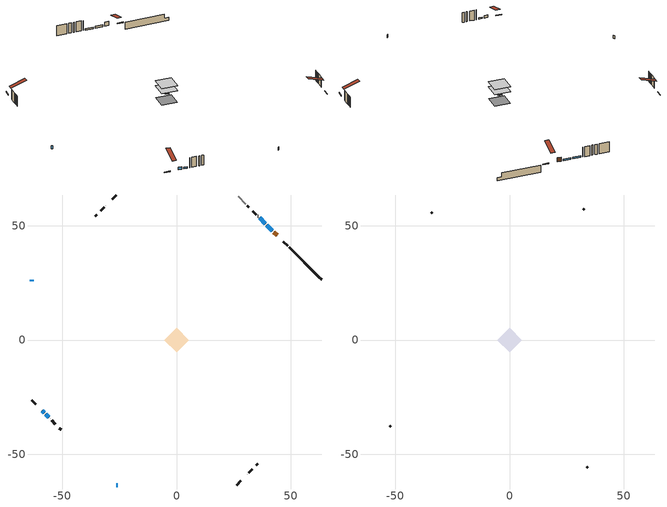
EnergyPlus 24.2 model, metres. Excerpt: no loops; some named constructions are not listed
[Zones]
conditioned space
 floor outside (Floor1 construction): -0.64,0 0,0.64 0.64,0 0,-0.64 z1.52
 floor outside (Floor2 construction): -1.24,0 0,1.24 1.24,0 0,-1.24 z1.52
 floor adiabatic (AdiabaticFloorConstruction): -5.3,0 0,5.3 5.3,0 0,-5.3 z3.96
 floor foundation (Slab1 construction): -4.97,0 0,4.97 4.97,0 0,-4.97 z-1.89
 wall outside (RimJoist1 construction): 26.31,-63.52 28.25,-61.58 / -63.52,-26.31 -61.58,-28.25 / -26.31,63.52 -28.25,61.58 / 48.64,41.19 46.7,43.13 z1.52:1.82
 wall outside (AdiabaticWallConstruction 1): 44.03,45.8 42.71,47.12 z1.52:3.55
 wall outside (AdiabaticWallConstruction): -58.91,-30.92 -57.87,-31.96 z1.52:2.74; -63.52,26.31 -63.52,25.7 / -26.31,-63.52 -25.7,-63.52 z1.52:2.99; 42.05,47.78 39.54,50.29 z1.52:2.33; 38.88,50.95 36.37,53.46 / -57.21,-32.62 -55.96,-33.88 z1.52:2.23
 wall outside (Wall1 construction): 30.92,-58.91 30.93,-58.9 / -55.3,-34.53 -55.29,-34.54 / -30.92,58.91 -30.93,58.9 / 35.71,54.12 35.7,54.13 z1.52:6.4
 wall outside (Wall2 construction): 31.59,-58.24 33.2,-56.63 / -54.63,-35.2 -53.02,-36.81 / -31.59,58.24 -33.2,56.63 / 35.04,54.79 33.43,56.4 z1.52:6.4
 wall outside (Wall4 construction): 34.96,-54.87 35.62,-54.21 / -51.26,-38.57 -50.6,-39.24 / -34.96,54.87 -35.62,54.21 / 31.67,58.16 31.01,58.82 z1.52:6.4
 wall foundation (FoundationWall1 construction): 49.3,40.54,-1.89 49.3,40.54,1.52 62.1,27.73,1.52 62.1,27.73,-0.36 63.52,26.31,-0.36 63.52,26.31,-1.89
 wall adiabatic (Wall5 construction): 30.35,59.48 26.97,62.86 z1.52:6.4
 window (WindowConstruction): -58.91,-30.92 -57.87,-31.96 z1.52:2.74
 window (WindowConstruction 1): -63.52,26.31 -63.52,25.7 z1.52:2.99
 window (WindowConstruction 2): -26.31,-63.52 -25.7,-63.52 z1.52:2.99
 window (WindowConstruction 3): 42.05,47.78 39.54,50.29 z1.52:2.33
 window (WindowConstruction 4): 38.88,50.95 36.37,53.46 z1.52:2.23
 window (WindowConstruction 5): -57.21,-32.62 -55.96,-33.88 z1.52:2.23
 door (Door): 44.03,45.8 42.71,47.12 z1.52:3.55
 ceiling adiabatic (AdiabaticFloorConstruction): 0,-5.3 5.3,0 0,5.3 -5.3,0 z3.96
attic - vented
 floor to conditioned space (Floor3 construction Reversed): -5.29,0 0,5.29 5.29,0 0,-5.29 z6.4
 wall outside (Wall3 construction): 33.86,-55.97 34.3,-55.53 / -52.36,-37.47 -51.92,-37.92 / -33.86,55.97 -34.3,55.53 / 32.78,57.06 32.33,57.5 z1.52:6.4
 roof outside (Roof1 construction): 30.26,-59.57,6.4 25.11,-54.41,8.83 23.75,-55.77,8.83 28.91,-60.93,6.4; -59.57,-30.26,6.4 -54.41,-25.11,8.83 -55.77,-23.75,8.83 -60.93,-28.91,6.4; -30.26,59.57,6.4 -25.11,54.41,8.83 -23.75,55.77,8.83 -28.91,60.93,6.4; 44.69,45.15,6.4 39.53,39.99,8.83 40.89,38.63,8.83 46.05,43.79,6.4
[Material] Roughness=Rough; Thermal Absorptance=0.9
Name | Thickness {m} | Conductivity {W/m-K} | Density {kg/m3} | Specific Heat {J/kg-K} | Solar Absorptance | Visible Absorptance
ceiling loosefill ins | 0.254 | 0.0480833 | 16.02 | 1046.75 | 0.7 | 0.7
ceiling stud and cavity | 0.1397 | 0.160277 | 65.682 | 1177.47 | 0.7 | 0.7
gypsum board | 0.0127 | 0.160291 | 801 | 837.4 | 0.6 | 0.6
[Construction]
Floor3 construction: ceiling loosefill ins, ceiling stud and cavity, gypsum board
[Schedule:Day:Interval]
interior lighting schedule day 1: No, 01:00, 0.100909, 04:00, 0.0840909, 05:00, 0.0925, 06:00, 0.151364, 07:00, 0.252273, 08:00, 0.319545, 10:00, 0.344773, 11:00, 0.327955, 12:00, 0.311136, 13:00, 0.302727, 14:00, 0.294318, 15:00, 0.311136, 16:00, 0.344773, 17:00, 0.420455, 18:00, 0.546591, 19:00, 0.723182, 20:00, 0.891364, 21:00, 0.925, 22:00, 0.664318, 23:00, 0.336364, 24:00, 0.151364
interior lighting schedule day 2: No, 01:00, 0.0927273, 04:00, 0.0772727, 05:00, 0.085, 06:00, 0.139091, 07:00, 0.231818, 08:00, 0.293636, 10:00, 0.316818, 11:00, 0.301364, 12:00, 0.285909, 13:00, 0.278182, 14:00, 0.270455, 15:00, 0.285909, 16:00, 0.316818, 17:00, 0.386364, 18:00, 0.502273, 19:00, 0.664545, 20:00, 0.819091, 21:00, 0.85, 22:00, 0.610455, 23:00, 0.309091, 24:00, 0.139091
interior lighting schedule day 3: No, 01:00, 0.0845455, 04:00, 0.0704545, 05:00, 0.0775, 06:00, 0.126818, 07:00, 0.211364, 08:00, 0.267727, 10:00, 0.288864, 11:00, 0.274773, 12:00, 0.260682, 13:00, 0.253636, 14:00, 0.246591, 15:00, 0.260682, 16:00, 0.288864, 17:00, 0.352273, 18:00, 0.457955, 19:00, 0.605909, 20:00, 0.746818, 21:00, 0.775, 22:00, 0.556591, 23:00, 0.281818, 24:00, 0.126818
interior lighting schedule day 4: No, 01:00, 0.0763636, 04:00, 0.0636364, 05:00, 0.07, 06:00, 0.114545, 07:00, 0.190909, 08:00, 0.241818, 10:00, 0.260909, 11:00, 0.248182, 12:00, 0.235455, 13:00, 0.229091, 14:00, 0.222727, 15:00, 0.235455, 16:00, 0.260909, 17:00, 0.318182, 18:00, 0.413636, 19:00, 0.547273, 20:00, 0.674545, 21:00, 0.7, 22:00, 0.502727, 23:00, 0.254545, 24:00, 0.114545
interior lighting schedule day 5: No, 01:00, 0.0727273, 04:00, 0.0606061, 05:00, 0.0666667, 06:00, 0.109091, 07:00, 0.181818, 08:00, 0.230303, 10:00, 0.248485, 11:00, 0.236364, 12:00, 0.224242, 13:00, 0.218182, 14:00, 0.212121, 15:00, 0.224242, 16:00, 0.248485, 17:00, 0.30303, 18:00, 0.393939, 19:00, 0.521212, 20:00, 0.642424, 21:00, 0.666667, 22:00, 0.478788, 23:00, 0.242424, 24:00, 0.109091
interior lighting schedule day 6: No, 01:00, 0.0745455, 04:00, 0.0621212, 05:00, 0.0683333, 06:00, 0.111818, 07:00, 0.186364, 08:00, 0.236061, 10:00, 0.254697, 11:00, 0.242273, 12:00, 0.229848, 13:00, 0.223636, 14:00, 0.217424, 15:00, 0.229848, 16:00, 0.254697, 17:00, 0.310606, 18:00, 0.403788, 19:00, 0.534242, 20:00, 0.658485, 21:00, 0.683333, 22:00, 0.490758, 23:00, 0.248485, 24:00, 0.111818
interior lighting schedule day 7: No, 01:00, 0.08, 04:00, 0.0666667, 05:00, 0.0733333, 06:00, 0.12, 07:00, 0.2, 08:00, 0.253333, 10:00, 0.273333, 11:00, 0.26, 12:00, 0.246667, 13:00, 0.24, 14:00, 0.233333, 15:00, 0.246667, 16:00, 0.273333, 17:00, 0.333333, 18:00, 0.433333, 19:00, 0.573333, 20:00, 0.706667, 21:00, 0.733333, 22:00, 0.526667, 23:00, 0.266667, 24:00, 0.12
interior lighting schedule day 8: No, 01:00, 0.0890909, 04:00, 0.0742424, 05:00, 0.0816667, 06:00, 0.133636, 07:00, 0.222727, 08:00, 0.282121, 10:00, 0.304394, 11:00, 0.289545, 12:00, 0.274697, 13:00, 0.267273, 14:00, 0.259848, 15:00, 0.274697, 16:00, 0.304394, 17:00, 0.371212, 18:00, 0.482576, 19:00, 0.638485, 20:00, 0.78697, 21:00, 0.816667, 22:00, 0.586515, 23:00, 0.29697, 24:00, 0.133636
interior lighting schedule day 9: No, 01:00, 0.0972727, 04:00, 0.0810606, 05:00, 0.0891667, 06:00, 0.145909, 07:00, 0.243182, 08:00, 0.30803, 10:00, 0.332348, 11:00, 0.316136, 12:00, 0.299924, 13:00, 0.291818, 14:00, 0.283712, 15:00, 0.299924, 16:00, 0.332348, 17:00, 0.405303, 18:00, 0.526894, 19:00, 0.697121, 20:00, 0.859242, 21:00, 0.891667, 22:00, 0.640379, 23:00, 0.324242, 24:00, 0.145909
interior lighting schedule day 10: No, 01:00, 0.105455, 04:00, 0.0878788, 05:00, 0.0966667, 06:00, 0.158182, 07:00, 0.263636, 08:00, 0.333939, 10:00, 0.360303, 11:00, 0.342727, 12:00, 0.325152, 13:00, 0.316364, 14:00, 0.307576, 15:00, 0.325152, 16:00, 0.360303, 17:00, 0.439394, 18:00, 0.571212, 19:00, 0.755758, 20:00, 0.931515, 21:00, 0.966667, 22:00, 0.694242, 23:00, 0.351515, 24:00, 0.158182
interior lighting schedule day 11: No, 01:00, 0.109091, 04:00, 0.0909091, 05:00, 0.1, 06:00, 0.163636, 07:00, 0.272727, 08:00, 0.345455, 10:00, 0.372727, 11:00, 0.354545, 12:00, 0.336364, 13:00, 0.327273, 14:00, 0.318182, 15:00, 0.336364, 16:00, 0.372727, 17:00, 0.454545, 18:00, 0.590909, 19:00, 0.781818, 20:00, 0.963636, 21:00, 1, 22:00, 0.718182, 23:00, 0.363636, 24:00, 0.163636
occupants schedule day: No, 05:00, 0.426829, 06:00, 0.719512, 07:00, 1, 08:00, 0.670732, 09:00, 0.329268, 14:00, 0.170732, 15:00, 0.231707, 16:00, 0.329268, 17:00, 0.5, 18:00, 0.670732, 19:00, 0.829268, 21:00, 1, 22:00, 0.853659, 23:00, 0.646341, 24:00, 0.426829
occupants schedule default day; clothes dryer schedule default day; cooking range schedule default day; mech vent bath fan 0 schedule default day; mech vent bath fan 1 schedule default day; mech vent range fan 0 schedule default day; misc plug loads schedule default day; general water use schedule default day; clothes dryer exhaust 0 schedule default day; cooling season schedule day; cooling season schedule day 2; cooling season schedule default day; exterior lighting schedule default day; natural vent schedule default day: No, 24:00, 0
clothes dryer schedule day; clothes dryer exhaust 0 schedule day: No, 01:00, 0.123457, 02:00, 0.0740741, 03:00, 0.0493827, 04:00, 0.0246914, 05:00, 0.0493827, 06:00, 0.0740741, 07:00, 0.197531, 08:00, 0.395062, 09:00, 0.592593, 10:00, 0.839506, 11:00, 0.962963, 12:00, 1, 13:00, 0.91358, 14:00, 0.82716, 15:00, 0.716049, 16:00, 0.753086, 17:00, 0.679012, 18:00, 0.666667, 20:00, 0.62963, 21:00, 0.641975, 22:00, 0.666667, 23:00, 0.54321, 24:00, 0.296296
cooking range schedule day: No, 05:00, 0.0597015, 06:00, 0.11194, 07:00, 0.171642, 08:00, 0.291045, 11:00, 0.343284, 12:00, 0.402985, 13:00, 0.462687, 14:00, 0.343284, 15:00, 0.291045, 16:00, 0.402985, 17:00, 0.567164, 18:00, 1, 19:00, 0.850746, 20:00, 0.432836, 21:00, 0.291045, 22:00, 0.231343, 23:00, 0.171642, 24:00, 0.11194
mech vent bath fan 0 schedule day; mech vent bath fan 1 schedule day: No, 07:00, 0, 08:00, 1, 09:00, 0.2, 24:00, 0
mech vent range fan 0 schedule day: No, 18:00, 0, 19:00, 1, 20:00, 0.2, 24:00, 0
misc plug loads schedule day: No, 06:00, 0.705882, 07:00, 0.745098, 08:00, 0.803922, 15:00, 0.823529, 16:00, 0.862745, 17:00, 0.921569, 18:00, 0.980392, 19:00, 1, 20:00, 0.980392, 21:00, 0.941176, 22:00, 0.862745, 23:00, 0.784314, 24:00, 0.72549
general water use schedule day: No, 01:00, 0.315068, 03:00, 0.287671, 04:00, 0.342466, 05:00, 0.369863, 06:00, 0.520548, 07:00, 0.60274, 08:00, 0.534247, 10:00, 0.506849, 11:00, 0.465753, 14:00, 0.479452, 15:00, 0.534247, 16:00, 0.589041, 17:00, 0.69863, 18:00, 0.876712, 19:00, 0.890411, 20:00, 0.986301, 21:00, 1, 22:00, 0.863014, 23:00, 0.616438, 24:00, 0.465753
cooling season schedule day 1: No, 24:00, 1
exterior lighting schedule day: No, 01:00, 0.566667, 03:00, 0.524167, 05:00, 0.495833, 06:00, 0.5525, 07:00, 0.623333, 08:00, 0.580833, 09:00, 0.439167, 10:00, 0.354167, 12:00, 0.34, 13:00, 0.354167, 14:00, 0.396667, 15:00, 0.425, 16:00, 0.495833, 17:00, 0.623333, 18:00, 0.793333, 19:00, 0.906667, 20:00, 0.963333, 21:00, 0.991667, 22:00, 0.920833, 23:00, 0.793333, 24:00, 0.665833
exterior lighting schedule day 1: No, 01:00, 0.528571, 03:00, 0.488929, 05:00, 0.4625, 06:00, 0.515357, 07:00, 0.581429, 08:00, 0.541786, 09:00, 0.409643, 10:00, 0.330357, 12:00, 0.317143, 13:00, 0.330357, 14:00, 0.37, 15:00, 0.396429, 16:00, 0.4625, 17:00, 0.581429, 18:00, 0.74, 19:00, 0.845714, 20:00, 0.898571, 21:00, 0.925, 22:00, 0.858929, 23:00, 0.74, 24:00, 0.621071
exterior lighting schedule day 10: No, 01:00, 0.552381, 03:00, 0.510952, 05:00, 0.483333, 06:00, 0.538571, 07:00, 0.607619, 08:00, 0.56619, 09:00, 0.428095, 10:00, 0.345238, 12:00, 0.331429, 13:00, 0.345238, 14:00, 0.386667, 15:00, 0.414286, 16:00, 0.483333, 17:00, 0.607619, 18:00, 0.773333, 19:00, 0.88381, 20:00, 0.939048, 21:00, 0.966667, 22:00, 0.897619, 23:00, 0.773333, 24:00, 0.649048
exterior lighting schedule day 11: No, 01:00, 0.571429, 03:00, 0.528571, 05:00, 0.5, 06:00, 0.557143, 07:00, 0.628571, 08:00, 0.585714, 09:00, 0.442857, 10:00, 0.357143, 12:00, 0.342857, 13:00, 0.357143, 14:00, 0.4, 15:00, 0.428571, 16:00, 0.5, 17:00, 0.628571, 18:00, 0.8, 19:00, 0.914286, 20:00, 0.971429, 21:00, 1, 22:00, 0.928571, 23:00, 0.8, 24:00, 0.671429
exterior lighting schedule day 2: No, 01:00, 0.485714, 03:00, 0.449286, 05:00, 0.425, 06:00, 0.473571, 07:00, 0.534286, 08:00, 0.497857, 09:00, 0.376429, 10:00, 0.303571, 12:00, 0.291429, 13:00, 0.303571, 14:00, 0.34, 15:00, 0.364286, 16:00, 0.425, 17:00, 0.534286, 18:00, 0.68, 19:00, 0.777143, 20:00, 0.825714, 21:00, 0.85, 22:00, 0.789286, 23:00, 0.68, 24:00, 0.570714
exterior lighting schedule day 3: No, 01:00, 0.442857, 03:00, 0.409643, 05:00, 0.3875, 06:00, 0.431786, 07:00, 0.487143, 08:00, 0.453929, 09:00, 0.343214, 10:00, 0.276786, 12:00, 0.265714, 13:00, 0.276786, 14:00, 0.31, 15:00, 0.332143, 16:00, 0.3875, 17:00, 0.487143, 18:00, 0.62, 19:00, 0.708571, 20:00, 0.752857, 21:00, 0.775, 22:00, 0.719643, 23:00, 0.62, 24:00, 0.520357
exterior lighting schedule day 4: No, 01:00, 0.4, 03:00, 0.37, 05:00, 0.35, 06:00, 0.39, 07:00, 0.44, 08:00, 0.41, 09:00, 0.31, 10:00, 0.25, 12:00, 0.24, 13:00, 0.25, 14:00, 0.28, 15:00, 0.3, 16:00, 0.35, 17:00, 0.44, 18:00, 0.56, 19:00, 0.64, 20:00, 0.68, 21:00, 0.7, 22:00, 0.65, 23:00, 0.56, 24:00, 0.47
exterior lighting schedule day 5: No, 01:00, 0.380952, 03:00, 0.352381, 05:00, 0.333333, 06:00, 0.371429, 07:00, 0.419048, 08:00, 0.390476, 09:00, 0.295238, 10:00, 0.238095, 12:00, 0.228571, 13:00, 0.238095, 14:00, 0.266667, 15:00, 0.285714, 16:00, 0.333333, 17:00, 0.419048, 18:00, 0.533333, 19:00, 0.609524, 20:00, 0.647619, 21:00, 0.666667, 22:00, 0.619048, 23:00, 0.533333, 24:00, 0.447619
exterior lighting schedule day 6: No, 01:00, 0.390476, 03:00, 0.36119, 05:00, 0.341667, 06:00, 0.380714, 07:00, 0.429524, 08:00, 0.400238, 09:00, 0.302619, 10:00, 0.244048, 12:00, 0.234286, 13:00, 0.244048, 14:00, 0.273333, 15:00, 0.292857, 16:00, 0.341667, 17:00, 0.429524, 18:00, 0.546667, 19:00, 0.624762, 20:00, 0.66381, 21:00, 0.683333, 22:00, 0.634524, 23:00, 0.546667, 24:00, 0.45881
exterior lighting schedule day 7: No, 01:00, 0.419048, 03:00, 0.387619, 05:00, 0.366667, 06:00, 0.408571, 07:00, 0.460952, 08:00, 0.429524, 09:00, 0.324762, 10:00, 0.261905, 12:00, 0.251429, 13:00, 0.261905, 14:00, 0.293333, 15:00, 0.314286, 16:00, 0.366667, 17:00, 0.460952, 18:00, 0.586667, 19:00, 0.670476, 20:00, 0.712381, 21:00, 0.733333, 22:00, 0.680952, 23:00, 0.586667, 24:00, 0.492381
exterior lighting schedule day 8: No, 01:00, 0.466667, 03:00, 0.431667, 05:00, 0.408333, 06:00, 0.455, 07:00, 0.513333, 08:00, 0.478333, 09:00, 0.361667, 10:00, 0.291667, 12:00, 0.28, 13:00, 0.291667, 14:00, 0.326667, 15:00, 0.35, 16:00, 0.408333, 17:00, 0.513333, 18:00, 0.653333, 19:00, 0.746667, 20:00, 0.793333, 21:00, 0.816667, 22:00, 0.758333, 23:00, 0.653333, 24:00, 0.548333
exterior lighting schedule day 9: No, 01:00, 0.509524, 03:00, 0.47131, 05:00, 0.445833, 06:00, 0.496786, 07:00, 0.560476, 08:00, 0.522262, 09:00, 0.394881, 10:00, 0.318452, 12:00, 0.305714, 13:00, 0.318452, 14:00, 0.356667, 15:00, 0.382143, 16:00, 0.445833, 17:00, 0.560476, 18:00, 0.713333, 19:00, 0.815238, 20:00, 0.86619, 21:00, 0.891667, 22:00, 0.827976, 23:00, 0.713333, 24:00, 0.59869
[Schedule:Week:Daily]
clothes dryer exhaust 0 schedule Week Rule - Jan1-Dec31: clothes dryer exhaust 0 schedule day, clothes dryer exhaust 0 schedule day, clothes dryer exhaust 0 schedule day, clothes dryer exhaust 0 schedule day, clothes dryer exhaust 0 schedule day, clothes dryer exhaust 0 schedule day, clothes dryer exhaust 0 schedule day, clothes dryer exhaust 0 schedule default day, clothes dryer exhaust 0 schedule default day, clothes dryer exhaust 0 schedule default day, clothes dryer exhaust 0 schedule default day, clothes dryer exhaust 0 schedule default day
cooling season schedule Week Rule - Jan1-May26: cooling season schedule day, cooling season schedule day, cooling season schedule day, cooling season schedule day, cooling season schedule day, cooling season schedule day, cooling season schedule day, cooling season schedule default day, cooling season schedule default day, cooling season schedule default day, cooling season schedule default day, cooling season schedule default day
cooling season schedule Week Rule - May27-Jun2: cooling season schedule day, cooling season schedule day, cooling season schedule day, cooling season schedule day, cooling season schedule day, cooling season schedule day 1, cooling season schedule day 1, cooling season schedule default day, cooling season schedule default day, cooling season schedule default day, cooling season schedule default day, cooling season schedule default day
cooling season schedule Week Rule - Jun3-Aug25: cooling season schedule day 1, cooling season schedule day 1, cooling season schedule day 1, cooling season schedule day 1, cooling season schedule day 1, cooling season schedule day 1, cooling season schedule day 1, cooling season schedule default day, cooling season schedule default day, cooling season schedule default day, cooling season schedule default day, cooling season schedule default day
cooling season schedule Week Rule - Aug26-Sep1: cooling season schedule day 1, cooling season schedule day 1, cooling season schedule day 1, cooling season schedule day 1, cooling season schedule day 1, cooling season schedule day 1, cooling season schedule day 2, cooling season schedule default day, cooling season schedule default day, cooling season schedule default day, cooling season schedule default day, cooling season schedule default day
cooling season schedule Week Rule - Sep2-Dec31: cooling season schedule day 2, cooling season schedule day 2, cooling season schedule day 2, cooling season schedule day 2, cooling season schedule day 2, cooling season schedule day 2, cooling season schedule day 2, cooling season schedule default day, cooling season schedule default day, cooling season schedule default day, cooling season schedule default day, cooling season schedule default day
natural vent schedule Week Rule - Jan1-Dec31: natural vent schedule default day, natural vent schedule default day, natural vent schedule default day, natural vent schedule default day, natural vent schedule default day, natural vent schedule default day, natural vent schedule default day, natural vent schedule default day, natural vent schedule default day, natural vent schedule default day, natural vent schedule default day, natural vent schedule default day
[Schedule:Year]
cooling season schedule: cooling season schedule Week Rule - Jan1-May26, 1, 1, 5, 26, cooling season schedule Week Rule - May27-Jun2, 5, 27, 6, 2, cooling season schedule Week Rule - Jun3-Aug25, 6, 3, 8, 25, cooling season schedule Week Rule - Aug26-Sep1, 8, 26, 9, 1, cooling season schedule Week Rule - Sep2-Dec31, 9, 2, 12, 31
natural vent schedule: natural vent schedule Week Rule - Jan1-Dec31, 1, 1, 12, 31
